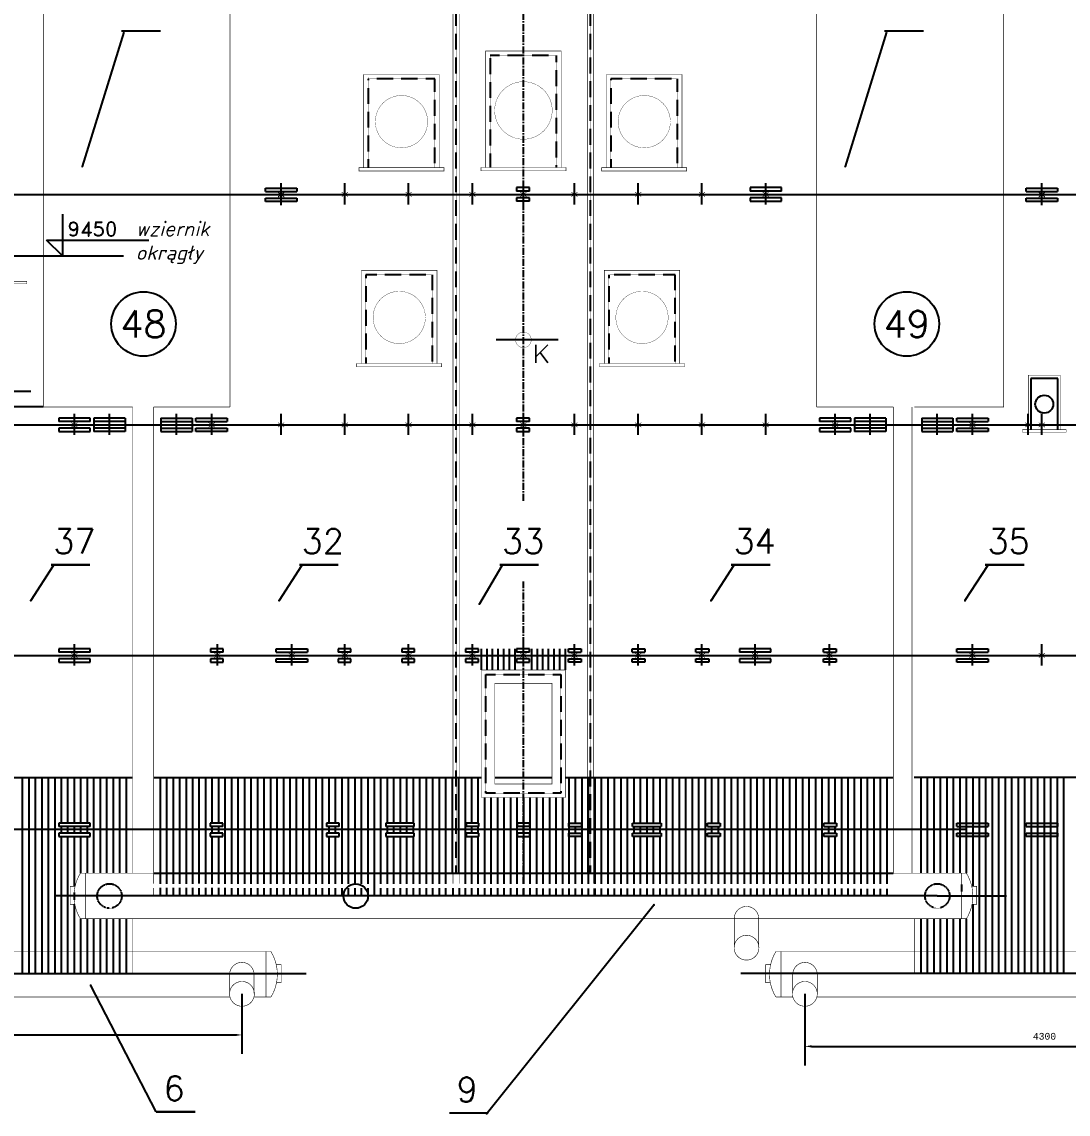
# Model space of a CAD drawing. Extents: x 13210 to 94108, y -7390 to 36310.
# Drawn here: x 29160 to 38512, y 1780 to 11542 of the extents above; entities that cross this region are included whole.
import ezdxf
from ezdxf.enums import TextEntityAlignment as Align

# ---------------------------------------------------------------- set-up
doc = ezdxf.new("R2010")
doc.units = 0
doc.header["$MEASUREMENT"] = 0
doc.header["$PDMODE"] = 3
doc.linetypes.add('CENTERX2', pattern=[100, 62.5, -12.5, 12.5, -12.5])
doc.linetypes.add('DASHEDX2', pattern=[1.5, 1, -0.5])
doc.layers.get('0').update_dxf_attribs({"linetype": 'CONTINUOUS'})
doc.layers.get('DEFPOINTS').update_dxf_attribs({"linetype": 'CONTINUOUS'})
for name, color, linetype in [('LINIE', 7, 'DASHEDX2'), ('NUMERY-KOL', 4, 'CONTINUOUS'), ('NUMERY-ODN', 2, 'CONTINUOUS'), ('PRZEKROJE', 4, 'CONTINUOUS'), ('ROZWINIECIE', 3, 'CONTINUOUS'), ('SZCZEGOLY', 2, 'CONTINUOUS'), ('WYMIAR1', 7, 'CONTINUOUS')]:
    doc.layers.add(name, color=color, linetype=linetype)
doc.styles.add('MONOTXT', font='monotxt')
doc.styles.add('ROMAND', font='romand')
doc.styles.add('ROMANS', font='romans')
doc.styles.get("Standard").update_dxf_attribs({"font": 'romans.shx'})
doc.dimstyles.new('KWA', dxfattribs={"dimscale": 20, "dimtxt": 3, "dimasz": 3, "dimexe": 2.5, "dimexo": 2.5, "dimgap": 1.5, "dimtad": 0, "dimtih": 1, "dimtoh": 1, "dimdsep": 46, "dimtxsty": 'Standard', "dimcen": -3, "dimdle": 1.25, "dimadec": 0, "dimazin": 0, "dimtfac": 0.75, "dimtofl": 0, "dimtmove": 2, "dimatfit": 3, "dimfxl": 0, "dimtvp": 1.5, "dimtolj": 1, "dimtzin": 12, "dimarcsym": 0})

# ---------------------------------------------------------------- blocks, each defined once
blk = doc.blocks.new('X')
at = {"linetype": 'Continuous', "const_width": 5}
for points in [[(27.5, 20), (-27.5, -20)], [(-27.5, 20), (27.5, -20)]]:
    blk.add_lwpolyline(points, dxfattribs=at)
blk = doc.blocks.new('PD')
at = {"layer": 'ROZWINIECIE'}
blk.add_line((0, 0), (0, -850), dxfattribs=at)
blk = doc.blocks.new('*D199')
at = {"color": 0, "linetype": 'ByBlock'}
for p, q in [((26843, 2506), (26843, 2438)), ((26903, 2488), (31067.2, 2488)), ((31127.2, 2538), (31127.2, 2538))]:
    blk.add_line(p, q, dxfattribs=at)
for points in [[(26903, 2498), (26903, 2478), (26843, 2488)], [(31067.2, 2498), (31067.2, 2478), (31127.2, 2488)]]:
    blk.add_solid(points, dxfattribs=at)
at = {"layer": 'DEFPOINTS', "color": 0, "linetype": 'ByBlock'}
for p in [(26843, 2556), (31127.2, 2488), (31127.2, 2488)]:
    blk.add_point(p, dxfattribs=at)
at = {"color": 0, "linetype": 'ByBlock', "style": 'MONOTXT'}
blk.add_text('4300', height=60, dxfattribs=at).set_placement((28985.1, 2578), align=Align.MIDDLE_CENTER)
blk = doc.blocks.new('*D198')
at = {"color": 0, "linetype": 'ByBlock'}
for p, q in [((40443, 2456), (40443, 2336)), ((36158.8, 2439), (36158.8, 2336)), ((36218.8, 2386), (40383, 2386))]:
    blk.add_line(p, q, dxfattribs=at)
for points in [[(36218.8, 2396), (36218.8, 2376), (36158.8, 2386)], [(40383, 2396), (40383, 2376), (40443, 2386)]]:
    blk.add_solid(points, dxfattribs=at)
at = {"layer": 'DEFPOINTS', "color": 0, "linetype": 'ByBlock'}
for p in [(36158.8, 2489), (40443, 2506), (40443, 2386)]:
    blk.add_point(p, dxfattribs=at)
at = {"color": 0, "linetype": 'ByBlock', "style": 'MONOTXT'}
blk.add_text('4300', height=60, dxfattribs=at).set_placement((38300.9, 2476), align=Align.MIDDLE_CENTER)
blk = doc.blocks.new('POZ')
for p, q in [((0, 186), (0, 0)), ((0, 0), (-71, 71)), ((-71, 71), (387, 71))]:
    blk.add_line(p, q)
at = {"style": 'ROMAND', "flags": 4}
blk.add_attdef('POZIOM', (23, 88), '', height=65, dxfattribs=at)

msp = doc.modelspace()

# ---------------------------------------------------------------- linework, layer by layer
at = {"layer": 'LINIE', "linetype": 'DASHEDX2'}
for p, q in [((33043, 3933.2), (33043, 21093)), ((34243, 3933.2), (34243, 21093)), ((33940.25, 11242.25), (33345.75, 11242.25)), ((33345.75, 11242.25), (33345.75, 10240)), ((33940.25, 10240), (33940.25, 11242.25)), ((32255.75, 11031.125), (32255.75, 10238.875)), ((32850.25, 11031.125), (32255.75, 11031.125)), ((32850.25, 10238.875), (32850.25, 11031.125)), ((35020.25, 11031.125), (34425.75, 11031.125)), ((34425.75, 11031.125), (34425.75, 10238.875)), ((35020.25, 10238.875), (35020.25, 11031.125)), ((32830.25, 9281.125), (32235.75, 9281.125)), ((32235.75, 9281.125), (32235.75, 8488.875)), ((32830.25, 8488.875), (32830.25, 9281.125)), ((34405.75, 9281.125), (34405.75, 8488.875)), ((35000.25, 9281.125), (34405.75, 9281.125)), ((35000.25, 8488.875), (35000.25, 9281.125)), ((33308, 5710), (33978, 5710)), ((33308, 4650), (33308, 5710)), ((33978, 5710), (33978, 4650)), ((33978, 4650), (33308, 4650))]:
    msp.add_line(p, q, dxfattribs=at)
at = {"layer": 'LINIE', "linetype": 'CENTERX2'}
for p, q in [((33643, 7260), (33643, 11632)), ((33643, 4380), (33643, 6540)), ((33643, 4290), (33643, 4350)), ((33643, 3839.55), (33643, 4260)), ((33643, 3730), (33643, 3798.28342))]:
    msp.add_line(p, q, dxfattribs=at)
at = {"layer": 'LINIE', "linetype": 'Continuous'}
for p, q in [((14198, 10000), (43230, 10000)), ((33953, 8700), (33400, 8700)), ((38179, 8355), (38179, 7895)), ((38419, 8355), (38179, 8355)), ((38419, 7897.5), (38419, 8355)), ((14198, 7940), (43749, 7940)), ((14198, 5879), (43960, 5879)), ((23537, 4790), (30149, 4790)), ((30337, 4790), (33268, 4790)), ((33388, 4790), (33898, 4790)), ((34018, 4790), (36949, 4790)), ((43749, 4790), (37137, 4790)), ((14198, 4328), (37603, 4328)), ((33643, 4350), (33643, 4290)), ((30337, 3933.2), (36949, 3933.2)), ((37343, 3730), (29453, 3730)), ((37343, 3730), (37960, 3730)), ((21870.76279, 3035.93845), (31700.59073, 3035.93845)), ((46925.23721, 3035.93845), (35585.40927, 3035.93845))]:
    msp.add_line(p, q, dxfattribs=at)
msp.add_circle((38299, 8125), 80, dxfattribs=at)
at = {"layer": 'NUMERY-KOL'}
for centre in [(30247, 8842.01563), (37070, 8842.01563)]:
    msp.add_circle(centre, 288, dxfattribs=at)
at = {"layer": 'NUMERY-ODN'}
for p, q in [((30070, 11450), (29700, 10250)), ((36890, 11450), (36520, 10250)), ((29440, 6680), (29240, 6370)), ((31660, 6680), (31460, 6370)), ((33450, 6680), (33250, 6340)), ((35520, 6680), (35320, 6370)), ((37790, 6680), (37590, 6370)), ((33310, 1780), (34810, 3650)), ((30360, 1800), (29775, 2930))]:
    msp.add_line(p, q, dxfattribs=at)
at = {"layer": 'NUMERY-ODN', "const_width": 20}
for points in [[(30050, 11460), (30400, 11460), (30380, 11460)], [(36870, 11460), (37220, 11460), (37200, 11460)], [(29420, 6690), (29770, 6690), (29750, 6690)], [(31640, 6690), (31990, 6690), (31970, 6690)], [(33430, 6690), (33780, 6690), (33760, 6690)], [(35500, 6690), (35850, 6690), (35830, 6690)], [(37770, 6690), (38120, 6690), (38100, 6690)], [(30710, 1800), (30360, 1800), (30380, 1800)], [(33330, 1790), (32980, 1790), (33000, 1790)]]:
    msp.add_lwpolyline(points, dxfattribs=at)
at = {"layer": 'NUMERY-ODN', "const_width": 10}
for points in [[(29695, 10250, 1), (29705, 10250, 1)], [(36515, 10250, 1), (36525, 10250, 1)], [(29235, 6370, 1), (29245, 6370, 1)], [(31455, 6370, 1), (31465, 6370, 1)], [(33245, 6340, 1), (33255, 6340, 1)], [(35315, 6370, 1), (35325, 6370, 1)], [(37585, 6370, 1), (37595, 6370, 1)], [(34805, 3650, 1), (34815, 3650, 1)], [(29770, 2930, 1), (29780, 2930, 1)]]:
    msp.add_lwpolyline(points, format="xyb", close=True, dxfattribs=at)
at = {"layer": 'PRZEKROJE', "linetype": 'Continuous'}
for p, q in [((31477, 9910), (31477, 10100)), ((31477, 9905), (31477, 10095)), ((32047, 9910), (32047, 10100)), ((32617, 9910), (32617, 10100)), ((33187, 9910), (33187, 10100)), ((33643, 9910), (33643, 10100)), ((34099, 9910), (34099, 10100)), ((34669, 9910), (34669, 10100)), ((35239, 9910), (35239, 10100)), ((35809, 9910), (35809, 10100)), ((35809, 9910), (35809, 10100)), ((38277, 9910), (38277, 10100)), ((38277, 9905), (38277, 10095)), ((29629.5, 7850), (29629.5, 8040)), ((29629.5, 7850), (29629.5, 8040)), ((29943, 7850), (29943, 8040)), ((29943, 7850), (29943, 8040)), ((30543, 7850), (30543, 8040)), ((30856.5, 7850), (30856.5, 8040)), ((31477, 7850), (31477, 8040)), ((32047, 7850), (32047, 8040)), ((32617, 7850), (32617, 8040)), ((33187, 7850), (33187, 8040)), ((33643, 7850), (33643, 8040)), ((34099, 7850), (34099, 8040)), ((34669, 7850), (34669, 8040)), ((35239, 7850), (35239, 8040)), ((35809, 7850), (35809, 8040)), ((36429.5, 7850), (36429.5, 8040)), ((36743, 7850), (36743, 8040)), ((37343, 7850), (37343, 8040)), ((37343, 7850), (37343, 8040)), ((37656.5, 7850), (37656.5, 8040)), ((37656.5, 7850), (37656.5, 8040)), ((38156, 7850), (38156, 8040)), ((38277, 7850), (38277, 8040)), ((29629.5, 5790), (29629.5, 5980)), ((29629.5, 5790), (29629.5, 5980)), ((30907, 5790), (30907, 5980)), ((31572.5, 5790), (31572.5, 5980)), ((32047, 5790), (32047, 5980)), ((32617, 5790), (32617, 5980)), ((33187, 5790), (33187, 5980)), ((33643, 5790), (33643, 5980)), ((34099, 5790), (34099, 5980)), ((34669, 5790), (34669, 5980)), ((35239, 5790), (35239, 5980)), ((35713.5, 5790), (35713.5, 5980)), ((36379, 5790), (36379, 5980)), ((37656.5, 5790), (37656.5, 5980)), ((37656.5, 5790), (37656.5, 5980)), ((38277, 5790), (38277, 5980))]:
    msp.add_line(p, q, dxfattribs=at)
at = {"layer": 'ROZWINIECIE', "linetype": 'Continuous'}
for p, q in [((31336.5, 10025), (31336.5, 10055)), ((31336.5, 10055), (31616.5, 10055)), ((31616.5, 10055), (31616.5, 10025)), ((33696.5, 10060), (33582.5, 10060)), ((33582.5, 10060), (33582.5, 10030)), ((33696.5, 10030), (33696.5, 10060)), ((35669.5, 10060), (35669.5, 10030)), ((35949.5, 10060), (35669.5, 10060)), ((35949.5, 10030), (35949.5, 10060)), ((38136.5, 10055), (38416.5, 10055)), ((38136.5, 10025), (38136.5, 10055)), ((38416.5, 10055), (38416.5, 10025)), ((31336.5, 10025), (31616.5, 10025)), ((31336.5, 9935), (31336.5, 9965)), ((31336.5, 9965), (31616.5, 9965)), ((31616.5, 9965), (31616.5, 9935)), ((33696.5, 10030), (33582.5, 10030)), ((33582.5, 9970), (33582.5, 9940)), ((33696.5, 9970), (33582.5, 9970)), ((33696.5, 9940), (33696.5, 9970)), ((35949.5, 10030), (35669.5, 10030)), ((35949.5, 9970), (35669.5, 9970)), ((35669.5, 9970), (35669.5, 9940)), ((35949.5, 9940), (35949.5, 9970)), ((38136.5, 10025), (38416.5, 10025)), ((38136.5, 9965), (38416.5, 9965)), ((38136.5, 9935), (38136.5, 9965)), ((38416.5, 9965), (38416.5, 9935)), ((31616.5, 9935), (31336.5, 9935)), ((33696.5, 9940), (33582.5, 9940)), ((35669.5, 9940), (35949.5, 9940)), ((38416.5, 9935), (38136.5, 9935)), ((29770, 8000), (29490, 8000)), ((29490, 8000), (29490, 7970)), ((29770, 8000), (29490, 8000)), ((29490, 8000), (29490, 7970)), ((29770, 7970), (29490, 7970)), ((29490, 7910), (29490, 7880)), ((29770, 7910), (29490, 7910)), ((29490, 7910), (29490, 7880)), ((29770, 7970), (29770, 8000)), ((29770, 7970), (29770, 8000)), ((29770, 7880), (29770, 7910)), ((29770, 7880), (29770, 7910)), ((29803, 8000), (29803, 7880)), ((30083, 8000), (29803, 8000)), ((29803, 8000), (29803, 7880)), ((30083, 8000), (29803, 8000)), ((30083, 7970), (29803, 7970)), ((30083, 7910), (29803, 7910)), ((30083, 7910), (29803, 7910)), ((30083, 8000), (30083, 7880)), ((30083, 8000), (30083, 7880)), ((30403, 8000), (30403, 7880)), ((30403, 8000), (30683, 8000)), ((30403, 7970), (30683, 7970)), ((30403, 7910), (30683, 7910)), ((30683, 8000), (30683, 7880)), ((30716, 7970), (30716, 8000)), ((30716, 8000), (30996, 8000)), ((30716, 7970), (30996, 7970)), ((30716, 7880), (30716, 7910)), ((30716, 7910), (30996, 7910)), ((30996, 8000), (30996, 7970)), ((30996, 7910), (30996, 7880)), ((33696.5, 8000), (33582.5, 8000)), ((33582.5, 8000), (33582.5, 7970)), ((33696.5, 7970), (33582.5, 7970)), ((33582.5, 7910), (33582.5, 7880)), ((33696.5, 7910), (33582.5, 7910)), ((33696.5, 7970), (33696.5, 8000)), ((33696.5, 7880), (33696.5, 7910)), ((36290, 8000), (36290, 7970)), ((36570, 8000), (36290, 8000)), ((36570, 7970), (36290, 7970)), ((36570, 7910), (36290, 7910)), ((36290, 7910), (36290, 7880)), ((36570, 7970), (36570, 8000)), ((36570, 7880), (36570, 7910)), ((36883, 8000), (36603, 8000)), ((36603, 8000), (36603, 7880)), ((36883, 7970), (36603, 7970)), ((36883, 7910), (36603, 7910)), ((36883, 8000), (36883, 7880)), ((37203, 8000), (37483, 8000)), ((37203, 8000), (37203, 7880)), ((37203, 8000), (37483, 8000)), ((37203, 8000), (37203, 7880)), ((37203, 7970), (37483, 7970)), ((37203, 7910), (37483, 7910)), ((37203, 7910), (37483, 7910)), ((37483, 8000), (37483, 7880)), ((37483, 8000), (37483, 7880)), ((37516, 8000), (37796, 8000)), ((37516, 7970), (37516, 8000)), ((37516, 8000), (37796, 8000)), ((37516, 7970), (37516, 8000)), ((37516, 7970), (37796, 7970)), ((37516, 7880), (37516, 7910)), ((37516, 7910), (37796, 7910)), ((37516, 7880), (37516, 7910)), ((37796, 8000), (37796, 7970)), ((37796, 8000), (37796, 7970)), ((37796, 7910), (37796, 7880)), ((37796, 7910), (37796, 7880)), ((29490, 7880), (29770, 7880)), ((29490, 7880), (29770, 7880)), ((30083, 7880), (29803, 7880)), ((30403, 7880), (30683, 7880)), ((30996, 7880), (30716, 7880)), ((33582.5, 7880), (33696.5, 7880)), ((36290, 7880), (36570, 7880)), ((36883, 7880), (36603, 7880)), ((37203, 7880), (37483, 7880)), ((37796, 7880), (37516, 7880)), ((37796, 7880), (37516, 7880)), ((29490, 5940), (29490, 5910)), ((29770, 5940), (29490, 5940)), ((29490, 5940), (29490, 5910)), ((29770, 5940), (29490, 5940)), ((29770, 5910), (29490, 5910)), ((29770, 5910), (29490, 5910)), ((29770, 5910), (29770, 5940)), ((29770, 5910), (29770, 5940)), ((30960.5, 5940), (30846.5, 5940)), ((30846.5, 5940), (30846.5, 5910)), ((30960.5, 5910), (30846.5, 5910)), ((30960.5, 5910), (30960.5, 5940)), ((31432, 5940), (31712, 5940)), ((31432, 5910), (31432, 5940)), ((31432, 5910), (31712, 5910)), ((31712, 5940), (31712, 5910)), ((31986.5, 5940), (31986.5, 5910)), ((32100.5, 5940), (31986.5, 5940)), ((32100.5, 5910), (31986.5, 5910)), ((32100.5, 5910), (32100.5, 5940)), ((32670.5, 5940), (32556.5, 5940)), ((32556.5, 5940), (32556.5, 5910)), ((32670.5, 5910), (32556.5, 5910)), ((32670.5, 5910), (32670.5, 5940)), ((33126.5, 5940), (33126.5, 5910)), ((33240.5, 5940), (33126.5, 5940)), ((33240.5, 5910), (33126.5, 5910)), ((33240.5, 5910), (33240.5, 5940)), ((33268, 5750), (33268, 5940)), ((33318, 5750), (33318, 5940)), ((33368, 5750), (33368, 5940)), ((33418, 5750), (33418, 5940)), ((33468, 5750), (33468, 5940)), ((33518, 5750), (33518, 5940)), ((33568, 5750), (33568, 5940)), ((33582.5, 5940), (33582.5, 5910)), ((33696.5, 5940), (33582.5, 5940)), ((33696.5, 5910), (33582.5, 5910)), ((33696.5, 5910), (33696.5, 5940)), ((33718, 5750), (33718, 5940)), ((33768, 5750), (33768, 5940)), ((33818, 5750), (33818, 5940)), ((33868, 5750), (33868, 5940)), ((33918, 5750), (33918, 5940)), ((33968, 5750), (33968, 5940)), ((34018, 5750), (34018, 5940)), ((34045.5, 5910), (34045.5, 5940)), ((34045.5, 5940), (34159.5, 5940)), ((34045.5, 5910), (34159.5, 5910)), ((34159.5, 5940), (34159.5, 5910)), ((34615.5, 5940), (34729.5, 5940)), ((34615.5, 5910), (34615.5, 5940)), ((34615.5, 5910), (34729.5, 5910)), ((34729.5, 5940), (34729.5, 5910)), ((35185.5, 5910), (35185.5, 5940)), ((35185.5, 5940), (35299.5, 5940)), ((35185.5, 5910), (35299.5, 5910)), ((35299.5, 5940), (35299.5, 5910)), ((35854, 5940), (35574, 5940)), ((35574, 5940), (35574, 5910)), ((35854, 5910), (35574, 5910)), ((35854, 5910), (35854, 5940)), ((36325.5, 5940), (36439.5, 5940)), ((36325.5, 5910), (36325.5, 5940)), ((36325.5, 5910), (36439.5, 5910)), ((36439.5, 5940), (36439.5, 5910)), ((37516, 5910), (37516, 5940)), ((37516, 5940), (37796, 5940)), ((37516, 5910), (37516, 5940)), ((37516, 5940), (37796, 5940)), ((37516, 5910), (37796, 5910)), ((37516, 5910), (37796, 5910)), ((37796, 5940), (37796, 5910)), ((37796, 5940), (37796, 5910)), ((29770, 5850), (29490, 5850)), ((29490, 5850), (29490, 5820)), ((29770, 5850), (29490, 5850)), ((29490, 5850), (29490, 5820)), ((29490, 5820), (29770, 5820)), ((29490, 5820), (29770, 5820)), ((29770, 5820), (29770, 5850)), ((29770, 5820), (29770, 5850)), ((30846.5, 5850), (30846.5, 5820)), ((30960.5, 5850), (30846.5, 5850)), ((30846.5, 5820), (30960.5, 5820)), ((30960.5, 5820), (30960.5, 5850)), ((31432, 5850), (31712, 5850)), ((31432, 5820), (31432, 5850)), ((31712, 5820), (31432, 5820)), ((31712, 5850), (31712, 5820)), ((32100.5, 5850), (31986.5, 5850)), ((31986.5, 5850), (31986.5, 5820)), ((31986.5, 5820), (32100.5, 5820)), ((32100.5, 5820), (32100.5, 5850)), ((32556.5, 5850), (32556.5, 5820)), ((32670.5, 5850), (32556.5, 5850)), ((32556.5, 5820), (32670.5, 5820)), ((32670.5, 5820), (32670.5, 5850)), ((33240.5, 5850), (33126.5, 5850)), ((33126.5, 5850), (33126.5, 5820)), ((33126.5, 5820), (33240.5, 5820)), ((33240.5, 5820), (33240.5, 5850)), ((33696.5, 5850), (33582.5, 5850)), ((33582.5, 5850), (33582.5, 5820)), ((33582.5, 5820), (33696.5, 5820)), ((33696.5, 5820), (33696.5, 5850)), ((34045.5, 5820), (34045.5, 5850)), ((34045.5, 5850), (34159.5, 5850)), ((34159.5, 5820), (34045.5, 5820)), ((34159.5, 5850), (34159.5, 5820)), ((34615.5, 5850), (34729.5, 5850)), ((34615.5, 5820), (34615.5, 5850)), ((34729.5, 5820), (34615.5, 5820)), ((34729.5, 5850), (34729.5, 5820)), ((35185.5, 5820), (35185.5, 5850)), ((35185.5, 5850), (35299.5, 5850)), ((35299.5, 5820), (35185.5, 5820)), ((35299.5, 5850), (35299.5, 5820)), ((35574, 5850), (35574, 5820)), ((35854, 5850), (35574, 5850)), ((35574, 5820), (35854, 5820)), ((35854, 5820), (35854, 5850)), ((36325.5, 5850), (36439.5, 5850)), ((36325.5, 5820), (36325.5, 5850)), ((36439.5, 5820), (36325.5, 5820)), ((36439.5, 5850), (36439.5, 5820)), ((37516, 5820), (37516, 5850)), ((37516, 5850), (37796, 5850)), ((37516, 5820), (37516, 5850)), ((37516, 5850), (37796, 5850)), ((37796, 5820), (37516, 5820)), ((37796, 5820), (37516, 5820)), ((37796, 5850), (37796, 5820)), ((37796, 5850), (37796, 5820)), ((29163, 4790), (29163, 3035.93845)), ((29221, 4790), (29221, 3035.93845)), ((29279, 4790), (29279, 3035.93845)), ((29337, 4790), (29337, 3035.93845)), ((29395, 4790), (29395, 3035.93845)), ((29453, 4790), (29453, 3035.93845)), ((29511, 4790), (29511, 4380)), ((29569, 4790), (29569, 4380)), ((29627, 4790), (29627, 4380)), ((29685, 4790), (29685, 4380)), ((29743, 4790), (29743, 4380)), ((29801, 4790), (29801, 3933.2)), ((29859, 4790), (29859, 3933.2)), ((29917, 4790), (29917, 3933.2)), ((29975, 4790), (29975, 3933.2)), ((30033, 4790), (30033, 3933.2)), ((30091, 4790), (30091, 3933.2)), ((37195, 4790), (37195, 3933.2)), ((37253, 4790), (37253, 3933.2)), ((37311, 4790), (37311, 3933.2)), ((37369, 4790), (37369, 3933.2)), ((37427, 4790), (37427, 3933.2)), ((37485, 4790), (37485, 3933.2)), ((37543, 4790), (37543, 3933.2)), ((37601, 4790), (37601, 3933.2)), ((37659, 4790), (37659, 3816.87689)), ((37717, 4790), (37717, 3035.93845)), ((37775, 4790), (37775, 3035.93845)), ((37833, 4790), (37833, 3035.93845)), ((37891, 4790), (37891, 3035.93845)), ((37949, 4790), (37949, 3035.93845)), ((38007, 4790), (38007, 3035.93845)), ((38065, 4790), (38065, 3035.93845)), ((38123, 4790), (38123, 3035.93845)), ((38181, 4790), (38181, 3035.93845)), ((38239, 4790), (38239, 3035.93845)), ((38297, 4790), (38297, 3035.93845)), ((38355, 4790), (38355, 3035.93845)), ((38413, 4790), (38413, 3035.93845)), ((38471, 4790), (38471, 3035.93845)), ((29770, 4380), (29490, 4380)), ((29490, 4380), (29490, 4350)), ((29770, 4380), (29490, 4380)), ((29490, 4380), (29490, 4350)), ((29770, 4350), (29490, 4350)), ((29770, 4350), (29490, 4350)), ((29511, 4350), (29511, 4290)), ((29569, 4350), (29569, 4290)), ((29627, 4350), (29627, 4290)), ((29685, 4350), (29685, 4290)), ((29743, 4350), (29743, 4290)), ((29770, 4350), (29770, 4380)), ((29770, 4350), (29770, 4380)), ((30843, 4380), (30843, 4350)), ((30957, 4380), (30843, 4380)), ((30957, 4350), (30843, 4350)), ((30957, 4350), (30957, 4380)), ((31997, 4380), (31883, 4380)), ((31883, 4380), (31883, 4350)), ((31997, 4350), (31883, 4350)), ((31997, 4350), (31997, 4380)), ((32413, 4380), (32413, 4350)), ((32667, 4380), (32413, 4380)), ((32667, 4350), (32413, 4350)), ((32667, 4350), (32667, 4380)), ((33244, 4380), (33130, 4380)), ((33130, 4380), (33130, 4350)), ((33244, 4350), (33130, 4350)), ((33244, 4350), (33244, 4380)), ((33700, 4380), (33586, 4380)), ((33586, 4380), (33586, 4350)), ((33700, 4350), (33586, 4350)), ((33700, 4350), (33700, 4380)), ((34049, 4380), (34163, 4380)), ((34049, 4350), (34049, 4380)), ((34049, 4350), (34163, 4350)), ((34163, 4380), (34163, 4350)), ((34619, 4350), (34619, 4380)), ((34619, 4380), (34873, 4380)), ((34619, 4350), (34873, 4350)), ((34873, 4380), (34873, 4350)), ((35289, 4380), (35403, 4380)), ((35289, 4350), (35289, 4380)), ((35289, 4350), (35403, 4350)), ((35403, 4380), (35403, 4350)), ((36329, 4350), (36329, 4380)), ((36329, 4380), (36443, 4380)), ((36329, 4350), (36443, 4350)), ((36443, 4380), (36443, 4350)), ((37516, 4350), (37516, 4380)), ((37516, 4380), (37796, 4380)), ((37516, 4350), (37796, 4350)), ((37543, 4350), (37543, 4290)), ((37601, 4350), (37601, 4290)), ((37659, 4350), (37659, 4290)), ((37717, 4350), (37717, 4290)), ((37775, 4350), (37775, 4290)), ((37796, 4380), (37796, 4350)), ((38136, 4380), (38416, 4380)), ((38136, 4350), (38136, 4380)), ((38136, 4350), (38416, 4350)), ((38181, 4350), (38181, 4290)), ((38239, 4350), (38239, 4290)), ((38297, 4350), (38297, 4290)), ((38355, 4350), (38355, 4290)), ((38413, 4350), (38413, 4290)), ((38416, 4380), (38416, 4350)), ((29490, 4290), (29490, 4260)), ((29770, 4290), (29490, 4290)), ((29490, 4290), (29490, 4260)), ((29770, 4290), (29490, 4290)), ((29490, 4260), (29770, 4260)), ((29490, 4260), (29770, 4260)), ((29511, 4260), (29511, 3035.93845)), ((29569, 4260), (29569, 3035.93845)), ((29627, 4260), (29627, 3816.87689)), ((29685, 4260), (29685, 3933.2)), ((29743, 4260), (29743, 3933.2)), ((29770, 4260), (29770, 4290)), ((29770, 4260), (29770, 4290)), ((30957, 4290), (30843, 4290)), ((30843, 4290), (30843, 4260)), ((30843, 4260), (30957, 4260)), ((30957, 4260), (30957, 4290)), ((31883, 4290), (31883, 4260)), ((31997, 4290), (31883, 4290)), ((31883, 4260), (31997, 4260)), ((31997, 4260), (31997, 4290)), ((32667, 4290), (32413, 4290)), ((32413, 4290), (32413, 4260)), ((32413, 4260), (32667, 4260)), ((32667, 4260), (32667, 4290)), ((33130, 4290), (33130, 4260)), ((33244, 4290), (33130, 4290)), ((33130, 4260), (33244, 4260)), ((33244, 4260), (33244, 4290)), ((33586, 4290), (33586, 4260)), ((33700, 4290), (33586, 4290)), ((33586, 4260), (33700, 4260)), ((33700, 4260), (33700, 4290)), ((34049, 4290), (34163, 4290)), ((34049, 4260), (34049, 4290)), ((34163, 4260), (34049, 4260)), ((34163, 4290), (34163, 4260)), ((34619, 4260), (34619, 4290)), ((34619, 4290), (34873, 4290)), ((34873, 4260), (34619, 4260)), ((34873, 4290), (34873, 4260)), ((35289, 4290), (35403, 4290)), ((35289, 4260), (35289, 4290)), ((35403, 4260), (35289, 4260)), ((35403, 4290), (35403, 4260)), ((36329, 4260), (36329, 4290)), ((36329, 4290), (36443, 4290)), ((36443, 4260), (36329, 4260)), ((36443, 4290), (36443, 4260)), ((37516, 4260), (37516, 4290)), ((37516, 4290), (37796, 4290)), ((37796, 4260), (37516, 4260)), ((37796, 4290), (37796, 4260)), ((38136, 4290), (38416, 4290)), ((38136, 4260), (38136, 4290)), ((38416, 4260), (38136, 4260)), ((38416, 4290), (38416, 4260)), ((37558.1, 3831.1), (37558.1, 3769.90934)), ((29627, 3762.17063), (29627, 3696.83273)), ((29627, 3655), (29627, 3035.93845)), ((37659, 3655), (37659, 3035.93845)), ((29685, 3526.8), (29685, 3035.93845)), ((29743, 3526.8), (29743, 3035.93845)), ((29801, 3526.8), (29801, 3035.93845)), ((29859, 3526.8), (29859, 3035.93845)), ((29917, 3526.8), (29917, 3035.93845)), ((29975, 3526.8), (29975, 3035.93845)), ((30033, 3526.8), (30033, 3035.93845)), ((30091, 3526.8), (30091, 3035.93845)), ((37195, 3526.8), (37195, 3035.93845)), ((37253, 3526.8), (37253, 3035.93845)), ((37311, 3526.8), (37311, 3035.93845)), ((37369, 3526.8), (37369, 3035.93845)), ((37427, 3526.8), (37427, 3035.93845)), ((37485, 3526.8), (37485, 3035.93845)), ((37543, 3526.8), (37543, 3035.93845)), ((37601, 3526.8), (37601, 3035.93845))]:
    msp.add_line(p, q, dxfattribs=at)
at = {"layer": 'ROZWINIECIE'}
for p, q in [((30395, 4790), (30395, 3839.55)), ((30453, 4790), (30453, 3839.55)), ((30511, 4790), (30511, 3839.55)), ((30569, 4790), (30569, 3839.55)), ((30627, 4790), (30627, 3839.55)), ((30685, 4790), (30685, 3839.55)), ((30743, 4790), (30743, 3840)), ((30801, 4790), (30801, 3839.55)), ((30859, 4790), (30859, 4380)), ((30917, 4790), (30917, 4380)), ((30975, 4790), (30975, 3839.55)), ((31033, 4790), (31033, 3839.55)), ((31091, 4790), (31091, 3839.55)), ((31149, 4790), (31149, 3839.55)), ((31207, 4790), (31207, 3839.55)), ((31265, 4790), (31265, 3839.55)), ((31323, 4790), (31323, 3839.55)), ((31381, 4790), (31381, 3839.55)), ((31439, 4790), (31439, 3839.55)), ((31497, 4790), (31497, 3839.55)), ((31555, 4790), (31555, 3839.55)), ((31613, 4790), (31613, 3839.55)), ((31671, 4790), (31671, 3839.55)), ((31729, 4790), (31729, 3839.55)), ((31787, 4790), (31787, 3839.55)), ((31845, 4790), (31845, 3839.55)), ((31903, 4790), (31903, 4380)), ((31961, 4790), (31961, 4380)), ((32019, 4790), (32019, 3839.55)), ((32077, 4790), (32077, 3839.55)), ((32135, 4790), (32135, 3839.55)), ((32193, 4790), (32193, 3839.55)), ((32251, 4790), (32251, 3839.55)), ((32309, 4790), (32309, 3730)), ((32367, 4790), (32367, 3839.55)), ((32425, 4790), (32425, 4380)), ((32483, 4790), (32483, 4380)), ((32541, 4790), (32541, 4380)), ((32599, 4790), (32599, 4380)), ((32657, 4790), (32657, 4380)), ((32715, 4790), (32715, 3839.55)), ((32773, 4790), (32773, 3839.55)), ((32831, 4790), (32831, 3839.55)), ((32889, 4790), (32889, 3839.55)), ((32947, 4790), (32947, 3839.55)), ((33121, 4790), (33121, 3839.55)), ((33179, 4790), (33179, 4380)), ((33237, 4790), (33237, 4380)), ((34049, 4790), (34049, 3839.55)), ((34107, 4790), (34107, 4380)), ((34165, 4790), (34165, 3839.55)), ((34223, 4790), (34223, 3839.55)), ((34281, 4790), (34281, 3839.55)), ((34339, 4790), (34339, 3839.55)), ((34397, 4790), (34397, 3839.55)), ((34455, 4790), (34455, 3839.55)), ((34513, 4790), (34513, 3839.55)), ((34571, 4790), (34571, 3839.55)), ((34629, 4790), (34629, 4380)), ((34687, 4790), (34687, 4380)), ((34745, 4790), (34745, 4380)), ((34803, 4790), (34803, 4380)), ((34861, 4790), (34861, 4380)), ((34919, 4790), (34919, 3839.55)), ((34977, 4790), (34977, 3839.55)), ((35035, 4790), (35035, 3839.55)), ((35093, 4790), (35093, 3839.55)), ((35151, 4790), (35151, 3839.55)), ((35209, 4790), (35209, 3839.55)), ((35267, 4790), (35267, 3839.55)), ((35325, 4790), (35325, 4380)), ((35383, 4790), (35383, 4380)), ((35441, 4790), (35441, 3839.55)), ((35499, 4790), (35499, 3839.55)), ((35557, 4790), (35557, 3839.55)), ((35615, 4790), (35615, 3839.55)), ((35673, 4790), (35673, 3839.55)), ((35731, 4790), (35731, 3839.55)), ((35789, 4790), (35789, 3839.55)), ((35847, 4790), (35847, 3839.55)), ((35905, 4790), (35905, 3839.55)), ((35963, 4790), (35963, 3839.55)), ((36021, 4790), (36021, 3839.55)), ((36079, 4790), (36079, 3839.55)), ((36137, 4790), (36137, 3839.55)), ((36195, 4790), (36195, 3839.55)), ((36253, 4790), (36253, 3839.55)), ((36311, 4790), (36311, 3839.55)), ((36369, 4790), (36369, 4380)), ((36427, 4790), (36427, 4380)), ((36485, 4790), (36485, 3839.55)), ((36543, 4790), (36543, 3839.55)), ((36601, 4790), (36601, 3839.55)), ((36659, 4790), (36659, 3839.55)), ((36717, 4790), (36717, 3839.55)), ((36775, 4790), (36775, 3839.55)), ((36833, 4790), (36833, 3839.55)), ((36891, 4790), (36891, 3839.55)), ((36891, 4790), (36891, 3839.55)), ((33295, 4610), (33295, 3839.55)), ((33353, 4610), (33353, 3839.55)), ((33411, 4610), (33411, 3839.55)), ((33469, 4610), (33469, 3839.55)), ((33527, 4610), (33527, 3839.55)), ((33585, 4610), (33585, 3839.55)), ((33643, 4610), (33643, 3839.55)), ((33701, 4610), (33701, 3839.55)), ((33759, 4610), (33759, 3839.55)), ((33817, 4610), (33817, 3839.55)), ((33875, 4610), (33875, 3839.55)), ((33933, 4610), (33933, 3839.55)), ((33991, 4610), (33991, 3839.55)), ((30859, 4350), (30859, 4290)), ((30917, 4350), (30917, 4290)), ((31903, 4350), (31903, 4290)), ((31961, 4350), (31961, 4290)), ((32425, 4350), (32425, 4290)), ((32483, 4350), (32483, 4290)), ((32541, 4350), (32541, 4290)), ((32599, 4350), (32599, 4290)), ((32657, 4350), (32657, 4290)), ((33179, 4350), (33179, 4290)), ((33237, 4350), (33237, 4290)), ((34107, 4350), (34107, 4290)), ((34629, 4350), (34629, 4290)), ((34687, 4350), (34687, 4290)), ((34745, 4350), (34745, 4290)), ((34803, 4350), (34803, 4290)), ((34861, 4350), (34861, 4290)), ((35325, 4350), (35325, 4290)), ((35383, 4350), (35383, 4290)), ((36369, 4350), (36369, 4290)), ((36427, 4350), (36427, 4290)), ((30859, 4260), (30859, 3839.55)), ((30917, 4260), (30917, 3839.55)), ((31903, 4260), (31903, 3839.55)), ((31961, 4260), (31961, 3839.55)), ((32425, 4260), (32425, 3839.55)), ((32483, 4260), (32483, 3839.55)), ((32541, 4260), (32541, 3839.55)), ((32599, 4260), (32599, 3839.55)), ((32657, 4260), (32657, 3839.55)), ((33179, 4260), (33179, 3839.55)), ((33237, 4260), (33237, 3839.55)), ((34107, 4260), (34107, 3839.55)), ((34629, 4260), (34629, 3839.55)), ((34687, 4260), (34687, 3839.55)), ((34745, 4260), (34745, 3839.55)), ((34803, 4260), (34803, 3839.55)), ((34861, 4260), (34861, 3839.55)), ((35325, 4260), (35325, 3839.55)), ((35383, 4260), (35383, 3839.55)), ((36369, 4260), (36369, 3839.55)), ((36427, 4260), (36427, 3839.55)), ((30395, 3801.74529), (30395, 3730)), ((30453, 3801.68347), (30453, 3730)), ((30511, 3801.62165), (30511, 3730)), ((30569, 3801.55983), (30569, 3730)), ((30627, 3801.49801), (30627, 3730)), ((30685, 3801.43619), (30685, 3730)), ((30743, 3800), (30743, 3730)), ((30801, 3801.31256), (30801, 3730)), ((30859, 3801.25074), (30859, 3730)), ((30917, 3801.18892), (30917, 3730)), ((30975, 3801.1271), (30975, 3730)), ((31033, 3801.06528), (31033, 3730)), ((31091, 3801.00346), (31091, 3730)), ((31149, 3800.94164), (31149, 3730)), ((31207, 3800.87982), (31207, 3730)), ((31265, 3800.818), (31265, 3730)), ((31323, 3800.75618), (31323, 3730)), ((31381, 3800.69436), (31381, 3730)), ((31439, 3800.63254), (31439, 3730)), ((31497, 3800.57073), (31497, 3730)), ((31555, 3800.50891), (31555, 3730)), ((31613, 3800.44709), (31613, 3730)), ((31671, 3800.38527), (31671, 3730)), ((31729, 3800.32345), (31729, 3730)), ((31787, 3800.26163), (31787, 3730)), ((31845, 3800.19981), (31845, 3730)), ((31903, 3800.13799), (31903, 3730)), ((31961, 3800.07617), (31961, 3730)), ((32019, 3800.01435), (32019, 3730)), ((32077, 3799.95253), (32077, 3730)), ((32135, 3799.89071), (32135, 3730)), ((32193, 3799.8289), (32193, 3730)), ((32251, 3799.76708), (32251, 3730)), ((32367, 3799.64344), (32367, 3730)), ((32425, 3799.58162), (32425, 3730)), ((32483, 3799.5198), (32483, 3730)), ((32541, 3799.45798), (32541, 3730)), ((32599, 3799.39616), (32599, 3730)), ((32657, 3799.33434), (32657, 3730)), ((32715, 3799.27252), (32715, 3730)), ((32773, 3799.2107), (32773, 3730)), ((32831, 3799.14888), (32831, 3730)), ((32889, 3799.08707), (32889, 3730)), ((32947, 3799.02525), (32947, 3730)), ((33011.42085, 3799.08707), (33011.42085, 3730)), ((33069.42085, 3799.02525), (33069.42085, 3730)), ((33121, 3798.83979), (33121, 3730)), ((33179, 3798.77797), (33179, 3730)), ((33237, 3798.71615), (33237, 3730)), ((33295, 3798.65433), (33295, 3730)), ((33353, 3798.59251), (33353, 3730)), ((33411, 3798.53069), (33411, 3730)), ((33469, 3798.46887), (33469, 3730)), ((33527, 3798.40705), (33527, 3730)), ((33585, 3798.34524), (33585, 3730)), ((33643, 3798.28342), (33643, 3730)), ((33701, 3798.2216), (33701, 3730)), ((33759, 3798.15978), (33759, 3730)), ((33817, 3798.09796), (33817, 3730)), ((33875, 3798.03614), (33875, 3730)), ((33933, 3797.97432), (33933, 3730)), ((33991, 3797.9125), (33991, 3730)), ((34049, 3797.85068), (34049, 3730)), ((34107, 3797.78886), (34107, 3730)), ((34165, 3797.72704), (34165, 3730)), ((34223, 3797.66522), (34223, 3730)), ((34281, 3797.6034), (34281, 3730)), ((34339, 3797.54159), (34339, 3730)), ((34397, 3797.47977), (34397, 3730)), ((34455, 3797.41795), (34455, 3730)), ((34513, 3797.35613), (34513, 3730)), ((34571, 3797.29431), (34571, 3730)), ((34629, 3797.23249), (34629, 3730)), ((34687, 3797.17067), (34687, 3730)), ((34745, 3797.10885), (34745, 3730)), ((34803, 3797.04703), (34803, 3730)), ((34861, 3796.98521), (34861, 3730)), ((34919, 3796.92339), (34919, 3730)), ((34977, 3796.86157), (34977, 3730)), ((35035, 3796.79976), (35035, 3730)), ((35093, 3796.73794), (35093, 3730)), ((35151, 3796.67612), (35151, 3730)), ((35209, 3796.6143), (35209, 3730)), ((35267, 3796.55248), (35267, 3730)), ((35325, 3796.49066), (35325, 3730)), ((35383, 3796.42884), (35383, 3730)), ((35441, 3796.36702), (35441, 3730)), ((35499, 3796.3052), (35499, 3730)), ((35557, 3796.24338), (35557, 3730)), ((35615, 3796.18156), (35615, 3730)), ((35673, 3796.11974), (35673, 3730)), ((35731, 3796.05793), (35731, 3730)), ((35789, 3795.99611), (35789, 3730)), ((35847, 3795.93429), (35847, 3730)), ((35905, 3795.87247), (35905, 3730)), ((35963, 3795.81065), (35963, 3730)), ((36021, 3795.74883), (36021, 3730)), ((36079, 3795.68701), (36079, 3730)), ((36137, 3795.62519), (36137, 3730)), ((36195, 3795.56337), (36195, 3730)), ((36253, 3795.50155), (36253, 3730)), ((36311, 3795.43973), (36311, 3730)), ((36369, 3795.37791), (36369, 3730)), ((36427, 3795.3161), (36427, 3730)), ((36485, 3795.25428), (36485, 3730)), ((36543, 3795.19246), (36543, 3730)), ((36601, 3795.13064), (36601, 3730)), ((36659, 3795.06882), (36659, 3730)), ((36717, 3795.007), (36717, 3730)), ((36775, 3794.94518), (36775, 3730)), ((36833, 3794.88336), (36833, 3730)), ((36891, 3794.82154), (36891, 3730))]:
    msp.add_line(p, q, dxfattribs=at)
at = {"layer": 'ROZWINIECIE', "const_width": 5}
for points in [[(33014.5, 3840), (33014.5, 13543)], [(33071.5, 3840), (33071.5, 13543)], [(34214.5, 3933.2), (34214.5, 13543)], [(34271.5, 3839.55), (34271.5, 13543)], [(30149, 12870), (29351, 12870), (29351, 8100), (30149, 8100)], [(31021, 8100), (31021, 12870)], [(36265, 8100), (36265, 12870)], [(37137, 12870), (37935, 12870), (37935, 8100), (37137, 8100)], [(30149, 8100), (30149, 3933.2)], [(30337, 3840), (30337, 8100)], [(31021, 8100), (30337, 8100)], [(31021, 8100), (30337, 8100)], [(36949, 8100), (36265, 8100)], [(36949, 8100), (36265, 8100)], [(36949, 3930), (36949, 8100)], [(37117, 3933.2), (37117, 8100)], [(30337, 3730), (30337, 3800)], [(34271.5, 3730), (34271.5, 3797.61353)], [(30149, 3233.2), (30149, 3526.8)], [(30149, 3526.8), (30149, 3035.93845)], [(37137, 3526.8), (37137, 3035.93845)], [(37137, 3233.2), (37137, 3526.8)]]:
    msp.add_lwpolyline(points, dxfattribs=at)
at = {"layer": 'ROZWINIECIE', "linetype": 'Continuous'}
for points, const_width in [([(33980.25, 10240), (33980.25, 11282.25), (33643, 11282.25), (33305.75, 11282.25), (33305.75, 10240)], 5), ([(32890.25, 10238.875), (32890.25, 11071.125), (32553, 11071.125), (32215.75, 11071.125), (32215.75, 10238.875)], 5), ([(35060.25, 10238.875), (35060.25, 11071.125), (34723, 11071.125), (34385.75, 11071.125), (34385.75, 10238.875)], 5), ([(32870.25, 8488.875), (32870.25, 9321.125), (32533, 9321.125), (32195.75, 9321.125), (32195.75, 8488.875)], 5), ([(35040.25, 8488.875), (35040.25, 9321.125), (34703, 9321.125), (34365.75, 9321.125), (34365.75, 8488.875)], 5), ([(38156.5, 7942.5), (38156.5, 8385), (38441.5, 8385), (38441.5, 7942.5)], 3.75), ([(38156.5, 7942.5), (38156.5, 7897.5)], 3.75), ([(38441.5, 7942.5), (38441.5, 7897.5)], 3.75), ([(29727.9, 3525.8), (29727.9, 3729), (29727.9, 3933.2)], 5), ([(37558.1, 3933.2), (29727.9, 3933.2)], 5), ([(37558.1, 3525.8), (37558.1, 3729), (37558.1, 3933.2)], 5), ([(37558.1, 3525.8), (37558.1, 3729), (37558.1, 3933.2)], 5), ([(29635.53597, 3816.87689), (29591, 3816.87689), (29591, 3655), (29633, 3655)], 5), ([(37650.46403, 3816.87689), (37695, 3816.87689), (37695, 3655), (37653, 3655)], 5), ([(35527.45, 3269.5), (35527.45, 3526.02039)], 5), ([(35746.55, 3269.5), (35746.55, 3528.3954)], 5), ([(22317.9, 3233.2), (31341.03403, 3233.2)], 5), ([(31341.03403, 2825.8), (31341.03403, 3029), (31341.03403, 3233.2)], 5), ([(44968.1, 3233.2), (35944.96597, 3233.2)], 5), ([(35944.96597, 2825.8), (35944.96597, 3029), (35944.96597, 3233.2)], 5), ([(31016.62362, 2859.5), (31016.62362, 3028.3954)], 5), ([(31235.72362, 2859.5), (31235.72362, 3026.02039)], 5), ([(31433.39806, 3116.87689), (31477.93403, 3116.87689), (31477.93403, 2955), (31435.93403, 2955)], 5), ([(35852.60194, 3116.87689), (35808.06597, 3116.87689), (35808.06597, 2955), (35850.06597, 2955)], 5), ([(36050.27638, 2859.5), (36050.27638, 3026.02039)], 5), ([(36269.37638, 2859.5), (36269.37638, 3028.3954)], 5)]:
    msp.add_lwpolyline(points, dxfattribs=dict(at, const_width=const_width))
for points, const_width in [([(33900.25, 10750, -1), (33385.75, 10750, -1)], 2.5), ([(32786.75, 10650, -1), (32319.25, 10650, -1)], 2.5), ([(34956.75, 10650, -1), (34489.25, 10650, -1)], 2.5), ([(32766.75, 8900, -1), (32299.25, 8900, -1)], 2.5), ([(34936.75, 8900, -1), (34469.25, 8900, -1)], 2.5), ([(35748.05879, 3267.63393, -1), (35526.45879, 3267.63393, -1)], 5), ([(31016.37362, 2855, 1), (31237.97362, 2855, 1)], 5), ([(36269.62638, 2855, -1), (36048.02638, 2855, -1)], 5)]:
    msp.add_lwpolyline(points, format="xyb", close=True, dxfattribs=dict(at, const_width=const_width))
for points, const_width in [([(32933, 10238.875), (32173, 10238.875), (32173, 10208.875), (32933, 10208.875)], 5), ([(34023, 10240), (33263, 10240), (33263, 10210), (34023, 10210)], 5), ([(35103, 10238.875), (34343, 10238.875), (34343, 10208.875), (35103, 10208.875)], 5), ([(29204, 9222.5), (28814, 9222.5), (28814, 9200), (29204, 9200)], 3.75), ([(32913, 8488.875), (32153, 8488.875), (32153, 8458.875), (32913, 8458.875)], 5), ([(35083, 8488.875), (34323, 8488.875), (34323, 8458.875), (35083, 8458.875)], 5), ([(38104, 7897.5), (38494, 7897.5), (38494, 7875), (38104, 7875)], 3.75), ([(34018, 5750), (34018, 4610), (33268, 4610), (33268, 5750)], 5), ([(33898, 5630), (33898, 4730), (33388, 4730), (33388, 5630)], 5)]:
    msp.add_lwpolyline(points, close=True, dxfattribs=dict(at, const_width=const_width))
at = {"layer": 'ROZWINIECIE', "linetype": 'Continuous', "const_width": 5}
for points in [[(29727.9, 3526.8), (29682.39229, 3526.8, -0.2808331526), (29683, 3933.2), (29727.9, 3933.2)], [(37558.1, 3526.8), (37603.60771, 3526.8, 0.2808331526), (37603, 3933.2), (37558.1, 3933.2)], [(37558.1, 3526.8), (37603.60771, 3526.8, 0.2808331526), (37603, 3933.2), (37558.1, 3933.2)], [(35527.45, 3526.8, -1), (35746.55, 3526.8, -1)], [(29727.9, 3526.8), (35527.86137, 3526.8, 0.2808331526)], [(37558.1, 3526.8), (31758.13863, 3526.8, -0.2808331526)], [(35745.47333, 3526.8), (37558.1, 3526.8, 0.2808331526)], [(31341.03403, 2826.8), (31386.54174, 2826.8, 0.2808331526), (31385.93403, 3233.2), (31341.03403, 3233.2)], [(35944.96597, 2826.8), (35899.45826, 2826.8, -0.2808331526), (35900.06597, 3233.2), (35944.96597, 3233.2)], [(31235.72362, 3026.8, 1), (31016.62362, 3026.8, 1)], [(36050.27638, 3026.8, -1), (36269.37638, 3026.8, -1)], [(31020.02232, 2826.8), (24348.13863, 2826.8, -0.2306201332)], [(29291.61286, 2826.8), (31020.02232, 2826.8, 0.2387503227)], [(31020.02232, 2826.8), (31020.35875, 2826.8, 23.0084077183)], [(31341.03403, 2826.8), (31234.32491, 2826.8, -0.2808331526)], [(31261.55579, 2826.8), (31368.1, 2826.8, 0.2808331526)], [(36024.44421, 2826.8), (35917.9, 2826.8, -0.2808331526)], [(35944.96597, 2826.8), (36051.67509, 2826.8, 0.2808331526)], [(36265.97768, 2826.8), (36265.64125, 2826.8, -23.0084077183)], [(37994.38714, 2826.8), (36265.97768, 2826.8, -0.2387503227)], [(36265.97768, 2826.8), (42937.86137, 2826.8, 0.2306201332)]]:
    msp.add_lwpolyline(points, format="xyb", dxfattribs=at)
at = {"layer": 'ROZWINIECIE', "linetype": 'DASHEDX2'}
for centre in [(29943, 3730), (37343, 3730)]:
    msp.add_circle(centre, 109.55, dxfattribs=at)
at = {"layer": 'ROZWINIECIE', "linetype": 'Continuous'}
msp.add_circle((32144, 3729.5), 109.55, dxfattribs=at)
at = {"layer": 'SZCZEGOLY', "linetype": 'Continuous', "const_width": 2.5}
msp.add_lwpolyline([(33712.75, 8700, -1), (33573.25, 8700, -1)], format="xyb", close=True, dxfattribs=at)
at = {"layer": 'WYMIAR1'}
for p, q in [((29009, 9450), (30069, 9450)), ((29351, 8100), (28360, 8100)), ((31127.17362, 2855), (31127.17362, 2320)), ((36158.82638, 2855), (36158.82638, 2216))]:
    msp.add_line(p, q, dxfattribs=at)

# ---------------------------------------------------------------- block references
at = {"layer": 'LINIE', "linetype": 'Continuous', "xscale": -1}
for p in [(33005, 4790), (33063, 4790)]:
    msp.add_blockref('PD', p, dxfattribs=at)
at = {"layer": 'SZCZEGOLY', "linetype": 'Continuous'}
for p in [(31477, 10000), (32047, 10000), (32617, 10000), (33187, 10000), (35809, 10000), (38277, 10000), (29629.5, 7940), (29629.5, 7940), (31477, 7940), (32047, 7940), (32617, 7940), (33187, 7940), (36429.5, 7940), (38156, 7940), (38277, 7940), (29629.5, 5880), (29629.5, 5880), (32047, 5880), (32617, 5880), (33187, 5880), (35713.5, 5880), (36379, 5880), (38277, 5880)]:
    msp.add_blockref('X', p, dxfattribs=at)
at = {"layer": 'SZCZEGOLY', "linetype": 'Continuous', "xscale": -1}
for p in [(31477, 9995), (33643, 10000), (34099, 10000), (34669, 10000), (35239, 10000), (35809, 10000), (38277, 9995), (30856.5, 7940), (33643, 7940), (34099, 7940), (34669, 7940), (35239, 7940), (35809, 7940), (37656.5, 7940), (37656.5, 7940), (30907, 5880), (31572.5, 5880), (33643, 5880), (34099, 5880), (34669, 5880), (35239, 5880), (37656.5, 5880), (37656.5, 5880)]:
    msp.add_blockref('X', p, dxfattribs=at)
at = {"layer": 'WYMIAR1', "xscale": 2, "yscale": 2, "zscale": 2}
for p, values in [((29522, 9450), {'POZIOM': '9450'}), ((28466, 8100), {'POZIOM': '8100'})]:
    msp.add_blockref('POZ', p, dxfattribs=at).add_auto_attribs(values)

# ---------------------------------------------------------------- texts
at = {"layer": 'NUMERY-KOL', "style": 'ROMANS'}
for s, p in [('48', (30247, 8842.01563)), ('49', (37070, 8842.01563))]:
    msp.add_text(s, height=240, dxfattribs=at).set_placement(p, align=Align.MIDDLE)
at = {"layer": 'NUMERY-ODN', "style": 'ROMANS'}
for s, p in [('37', (29630, 6790)), ('32', (31850, 6790)), ('33', (33640, 6790)), ('34', (35710, 6790)), ('35', (37980, 6790)), ('6', (30520, 1900)), ('9', (33140, 1890))]:
    msp.add_text(s, height=220, dxfattribs=at).set_placement(p, align=Align.CENTER)
at = {"layer": 'WYMIAR1', "style": 'ROMANS', "oblique": 15}
for s, p in [('wziernik ', (30177, 9628)), ('okrągły', (30177, 9415.69048))]:
    msp.add_text(s, height=126, dxfattribs=at).set_placement(p)
at = {"layer": 'WYMIAR1', "style": 'ROMANS', "width": 1.090783}
msp.add_text('K', height=163.24828, dxfattribs=at).set_placement((33724, 8493))

# ---------------------------------------------------------------- dimensions: what is measured, and where the dimension line sits
at = {"layer": 'WYMIAR1'}
for base, p1, p2, picture, middle in [((31127.17362, 2488), (26843, 2556), (31127.17362, 2488), '*D199', (28985.08681, 2578)), ((40443, 2386), (36158.82638, 2489), (40443, 2506), '*D198', (38300.91319, 2476))]:
    dim = msp.add_linear_dim(base=base, p1=p1, p2=p2, text='4300', dimstyle='KWA', dxfattribs=at)
    dim.commit()
    dim.dimension.update_dxf_attribs({"geometry": picture, "text_midpoint": middle})

doc.saveas('drawing.dxf')
